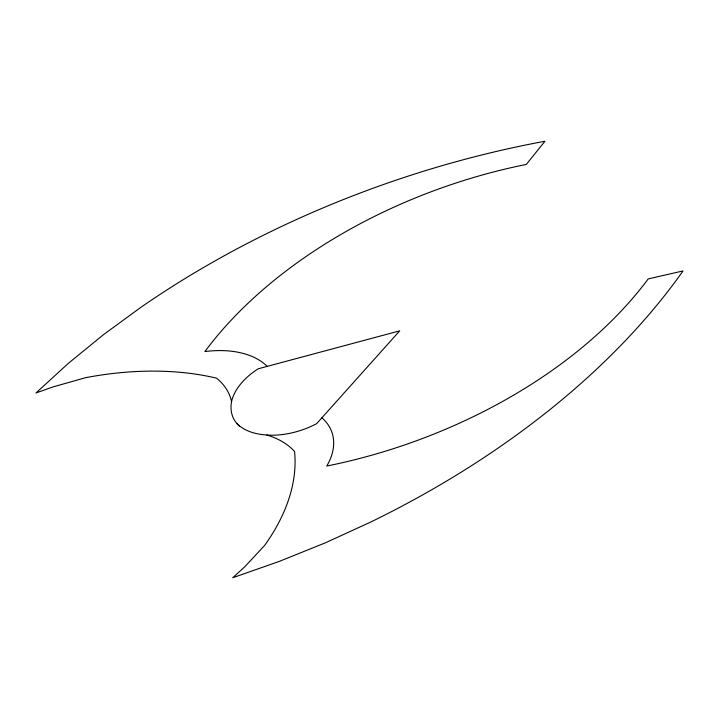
<?xml version="1.0" encoding="UTF-8"?>
<svg xmlns="http://www.w3.org/2000/svg" width="719" height="719" viewBox="0 0 719 719"><rect width="100%" height="100%" fill="white"/><g stroke="black" fill="none" stroke-linecap="round" stroke-linejoin="round"><path stroke-width="1.08" d="M266.83 435.04L268.394 435.48A102.583 62.733 -19.1 0 1 294.556 451.442A252.459 154.387 -19.1 0 1 264.493 545.595L244.712 566.851L232.722 577.743L279.493 561.323L325.365 542.827L370.087 522.345A664.814 406.55 -19.1 0 0 683.05 270.928L648.205 278.9A379.407 232.021 -19.1 0 1 326.759 466.047A84.581 51.723 -19.1 0 0 322.858 418.629L321.887 417.82M239.526 426.061C230.916 419.177 228.966 406.639 233.037 396.717A62.688 38.332 -19.1 0 1 258.22 368.784L399.719 330.848L316.657 423.653A62.688 38.332 -19.1 0 1 274.02 435.202C261.015 435.346 246.617 433.144 236.964 423.653M267.117 366.393L266.282 365.504A84.581 51.723 -19.1 0 0 204.861 351.582A379.407 232.021 -19.1 0 1 526.308 164.426L544.957 141.257A664.814 406.55 -19.1 0 0 141.005 307.229L103.599 334.569L68.512 363.203L35.95 392.969L53.08 386.903L85.669 377.673A252.459 154.387 -19.1 0 1 216.5 378.149A102.583 62.733 -19.1 0 1 231.356 400.699L231.563 401.93"/></g></svg>
